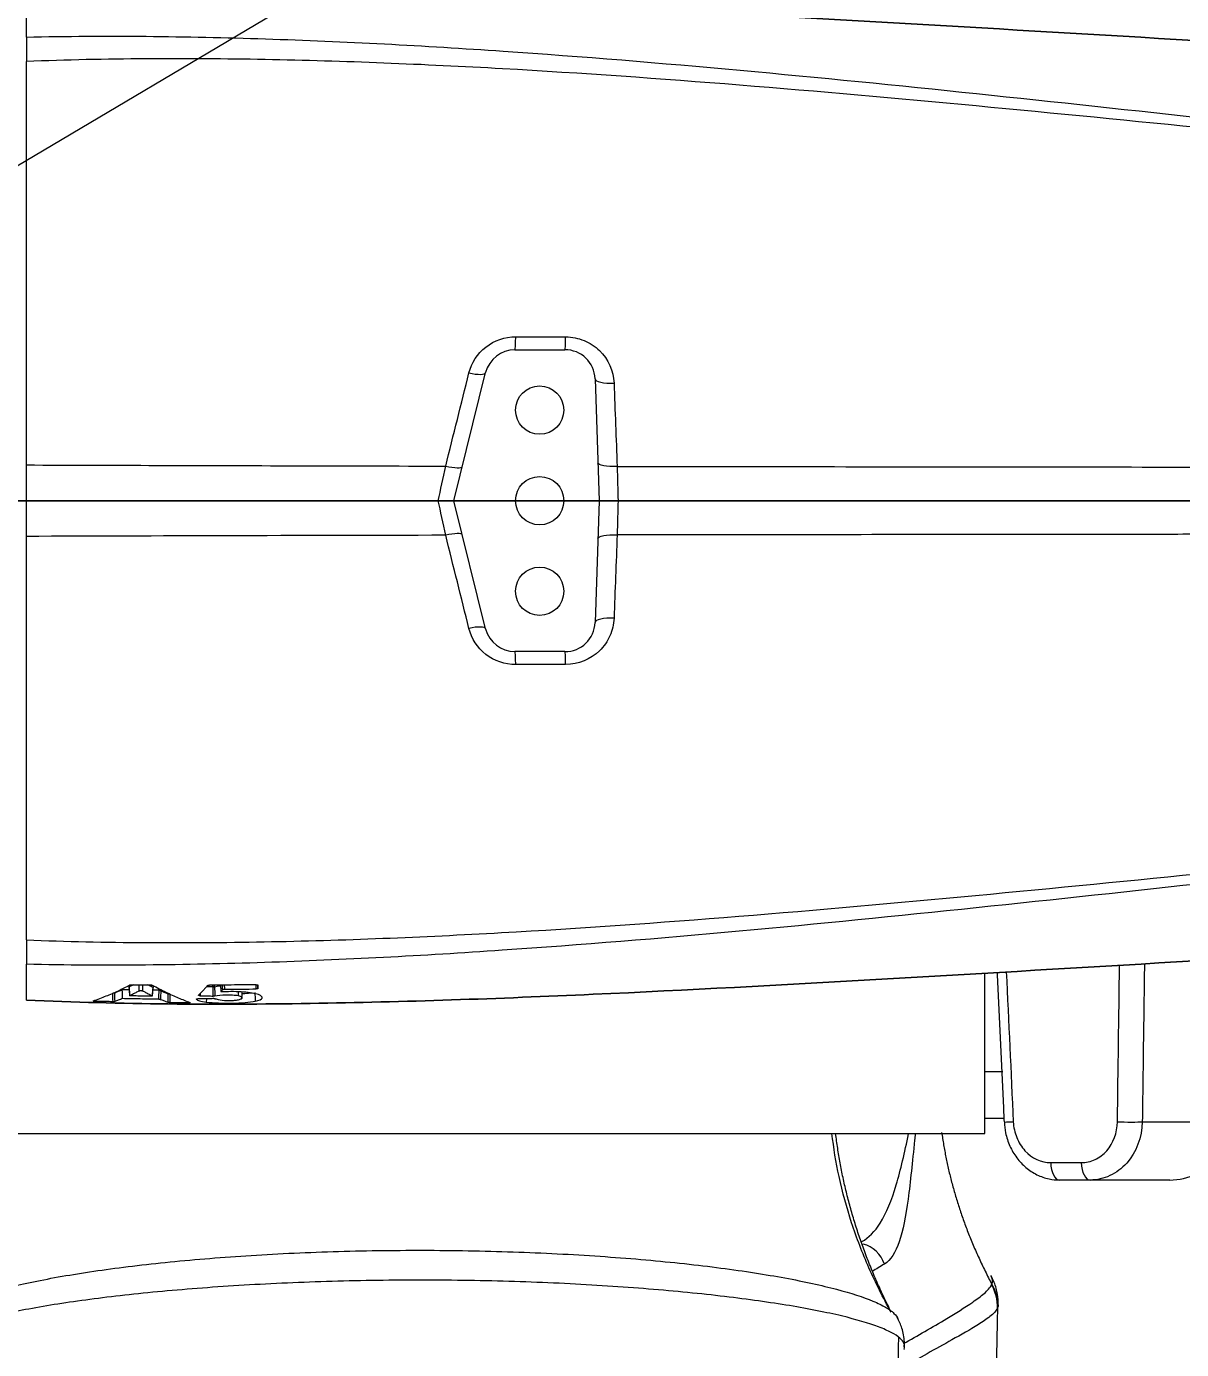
# Model space of a CAD drawing. Header units: millimetres. Extents: x 0 to 594, y 0 to 532.
# Drawn here: x 435.36 to 444.93, y 275.79 to 286.75 of the extents above; entities that cross this region are included whole.
import ezdxf
from ezdxf.lldxf.tags import DXFTag

# ---------------------------------------------------------------- set-up
doc = ezdxf.new("R2010")
doc.units = ezdxf.units.MM
for name, color, linetype, true_color in [('11', 7, 'Continuous', 0xffffff), ('13', 7, 'Continuous', 0xffffff), ('2', 7, 'Continuous', 0xffffff), ('201', 7, 'Continuous', 0xffffff), ('3', 7, 'Continuous', 0xffffff), ('4', 7, 'Continuous', 0xffffff)]:
    doc.layers.add(name, color=color, linetype=linetype, true_color=true_color)
doc.styles.add('iso-1', font='isocp.shx')
tags = doc.linetypes.add('DASHED', pattern=[25.72, 12.86, -12.86]).pattern_tags.tags
tags[6:7] = [DXFTag(74, 4), DXFTag(75, 0), DXFTag(340, '0'), DXFTag(46, 0.0), DXFTag(50, 0.0), DXFTag(44, 0.0), DXFTag(45, 0.0)]
tags[4:5] = [DXFTag(74, 4), DXFTag(75, 0), DXFTag(340, '0'), DXFTag(46, 0.0), DXFTag(50, 0.0), DXFTag(44, 0.0), DXFTag(45, 0.0)]
doc.dimstyles.get("Standard").update_dxf_attribs({"dimtxt": 0.18, "dimasz": 0.18, "dimexe": 0.18, "dimexo": 0.0625, "dimgap": 0.09, "dimtad": 0, "dimtih": 1, "dimtoh": 1, "dimdec": 4, "dimzin": 0, "dimdsep": 46, "dimtxsty": 'Standard', "dimcen": 0.09, "dimadec": 0, "dimazin": 0, "dimtfac": 1, "dimtdec": 4, "dimtofl": 0, "dimtmove": 0, "dimatfit": 3, "dimfxl": 1, "dimtolj": 1, "dimtzin": 0, "dimarcsym": 0})

# ---------------------------------------------------------------- blocks, each defined once
blk = doc.blocks.new('_U1')
at = {"layer": '201', "color": 250, "lineweight": 13}
blk.add_line((430.61169, 282.820884), (499.931008, 323.940688), dxfattribs=at)
at = {"layer": '201', "color": 250, "lineweight": 18}
blk.add_solid([(499.931008, 323.940688), (497.155868, 321.758737), (496.685695, 322.551343), (499.931008, 323.940688)], dxfattribs=at)
at = {"layer": '201', "color": 250, "linetype": 'Continuous', "lineweight": 18, "char_height": 3.5, "attachment_point": 7, "rotation": 30.6761646, "line_spacing_factor": 0.963855, "style": 'iso-1'}
for s, insert in [('\\W0.5795;1612', (481.810819, 313.855865)), ('\\W0.6380;R', (478.626316, 311.966838))]:
    blk.add_mtext(s, dxfattribs=dict(at, insert=insert))
blk = doc.blocks.new('_U12')
at = {"layer": '201', "color": 250, "lineweight": 13}
blk.add_arc((430.61169, 282.820884), 24.022753, 0, 184.999943, dxfattribs=at)
blk = doc.blocks.new('_U13')
at = {"layer": '201', "color": 250, "lineweight": 13}
blk.add_arc((430.61169, 282.820884), 53.921515, 175, 359.999943, dxfattribs=at)

msp = doc.modelspace()

# ---------------------------------------------------------------- linework, layer by layer
at = {"layer": '11', "color": 250, "linetype": 'DASHED', "lineweight": 18}
for p, q in [((438.61169, 282.82088), (399.7601, 282.82088)), ((422.27125, 282.82088), (444.18528, 282.82088)), ((430.61169, 282.82088), (438.61169, 282.82088)), ((432.22361, 282.82088), (448.59861, 282.82088)), ((455.0938, 282.82088), (438.61169, 282.82088)), ((438.61169, 282.82088), (477.61169, 282.82088)), ((438.61169, 282.82088), (471.36169, 282.82088)), ((446.08315, 282.82088), (438.61169, 282.82088)), ((444.18528, 282.82088), (438.61169, 282.82088))]:
    msp.add_line(p, q, dxfattribs=at)
at = {"layer": '13', "color": 250, "linetype": 'Continuous', "lineweight": 18}
msp.add_circle((430.61169, 282.82088), 80.5978, dxfattribs=at)
at = {"layer": '2', "color": 250, "linetype": 'Continuous', "lineweight": 18}
for p, q in [((443.44858, 278.09088), (443.29911, 278.09088)), ((443.30183, 277.70588), (443.29919, 277.70588)), ((443.45955, 277.70588), (443.30183, 277.70588))]:
    msp.add_line(p, q, dxfattribs=at)
at = {"layer": '3', "color": 250, "linetype": 'Continuous', "lineweight": 13}
msp.add_line((442.62886, 275.79258), (442.63015, 275.79569), dxfattribs=at)
msp.add_ellipse((442.23356, 276.42454), major_axis=(-0.13071, 0.21311), ratio=0.979787, start_param=4.4813959, end_param=5.49441965, dxfattribs=at)
at = {"layer": '3', "color": 250, "linetype": 'Continuous', "lineweight": 18}
for points, knots in [([(442.52183, 276.10183), (442.45475, 276.22123), (442.3344, 276.46254), (442.18957, 276.8384), (442.08711, 277.2119), (442.04616, 277.46136), (442.03224, 277.58214)], [0, 0, 0, 0, 0.26234827, 0.5180367, 0.76948158, 1, 1, 1, 1]), ([(443.40741, 276.1631), (443.40871, 276.1928), (443.40593, 276.25639), (443.3817, 276.34014), (443.35801, 276.38667), (443.34693, 276.40431)], [0, 0, 0, 0, 0.32702515, 0.72858502, 1, 1, 1, 1]), ([(442.51126, 276.12014), (442.52447, 276.11083), (442.53592, 276.10154), (442.56283, 276.0758), (442.57443, 276.05941), (442.58031, 276.0432)], [0, 0, 0, 0, 0.35807789, 0.35807789, 1, 1, 1, 1]), ([(443.40416, 276.13856), (443.40378, 276.1376), (443.40337, 276.13663), (443.40294, 276.13567), (443.40294, 276.13566), (443.40293, 276.13566)], [0, 0, 0, 0, 0.99987876, 0.99987876, 1, 1, 1, 1]), ([(442.63055, 275.81507), (442.63197, 275.82905), (442.63378, 275.87765), (442.61642, 275.96596), (442.58823, 276.02938), (442.57166, 276.05822)], [0, 0, 0, 0, 0.18043607, 0.62173832, 1, 1, 1, 1])]:
    msp.add_open_spline(points, degree=3, knots=knots, dxfattribs=at)
for points, weights in [([(442.52298, 276.10336), (442.27741, 276.58599), (442.12429, 277.07813), (442.06289, 277.58088)], [1.00092102178, 1.00301774065, 1.00432960082, 1.00485660229]), ([(442.94075, 277.59025), (443.00097, 277.16287), (443.13921, 276.74423), (443.35613, 276.33337)], [1.0047617088, 1.00414162163, 1.00272111831, 1.00050019882]), ([(443.40294, 276.13567), (443.3833, 275.16362), (443.36368, 274.1929), (443.34409, 273.22351)], [1.00007584134, 1.0007625227, 1.00144920405, 1.00213588541])]:
    msp.add_rational_spline(points, weights, degree=3, dxfattribs=at)
at = {"layer": '3', "color": 250, "linetype": 'Continuous', "lineweight": 13}
for points, knots in [([(442.27945, 276.68644), (442.33718, 276.71758), (442.38733, 276.76957), (442.48315, 276.92179), (442.52667, 277.03), (442.60164, 277.28059), (442.63382, 277.42278), (442.66668, 277.57781)], [0, 0, 0, 0, 0.30198886, 0.30198886, 0.6555245, 0.6555245, 1, 1, 1, 1]), ([(442.72259, 277.57818), (442.72065, 277.56076), (442.71876, 277.54346), (442.69738, 277.34562), (442.68218, 277.18098), (442.64411, 276.89688), (442.62093, 276.77638), (442.55773, 276.59462), (442.5178, 276.53165), (442.46674, 276.50041)], [0, 0, 0, 0, 0.03066356, 0.03066356, 0.35377571, 0.35377571, 0.67688785, 0.67688785, 1, 1, 1, 1]), ([(434.70256, 276.11325), (434.74725, 276.14695), (434.81519, 276.18091), (434.99526, 276.24813), (435.1059, 276.28093), (435.30178, 276.32852), (435.37209, 276.34417), (435.52305, 276.37483), (435.6039, 276.38987), (435.8569, 276.4331), (436.04101, 276.4597), (436.44001, 276.50791), (436.65669, 276.5296), (437.10447, 276.56574), (437.33721, 276.58036), (437.69991, 276.59684), (437.82352, 276.60144), (438.07027, 276.60853), (438.19397, 276.61106), (438.56602, 276.61571), (438.81533, 276.61486), (439.3165, 276.60502), (439.56252, 276.59612), (440.04267, 276.57072), (440.2717, 276.5545), (440.59945, 276.5254), (440.70605, 276.5149), (440.91385, 276.49234), (441.01548, 276.48021), (441.30631, 276.44222), (441.4831, 276.41467), (441.80325, 276.35578), (441.94776, 276.32403), (442.19174, 276.25951), (442.29245, 276.22657), (442.41191, 276.17661), (442.44645, 276.15981), (442.48857, 276.13533), (442.50049, 276.12773), (442.51126, 276.12014)], [0, 0, 0, 0, 0.06791388, 0.06791388, 0.13582776, 0.13582776, 0.1697847, 0.1697847, 0.20374163, 0.20374163, 0.27165551, 0.27165551, 0.33956939, 0.33956939, 0.40748327, 0.40748327, 0.44144021, 0.44144021, 0.47539715, 0.47539715, 0.54331102, 0.54331102, 0.6112249, 0.6112249, 0.67913878, 0.67913878, 0.71309572, 0.71309572, 0.74705266, 0.74705266, 0.81496654, 0.81496654, 0.88288042, 0.88288042, 0.95079429, 0.95079429, 0.98475123, 0.98475123, 1, 1, 1, 1]), ([(442.63015, 275.79569), (442.64174, 275.8258), (442.62948, 275.85629), (442.57607, 275.90268), (442.55222, 275.91833), (442.49325, 275.94943), (442.45826, 275.96486), (442.33728, 276.01078), (442.23538, 276.04086), (441.9886, 276.09984), (441.84238, 276.12885), (441.51842, 276.18285), (441.33955, 276.20809), (441.04531, 276.243), (440.94246, 276.25419), (440.73213, 276.27504), (440.62424, 276.28474), (440.29255, 276.31173), (440.0608, 276.32682), (439.57508, 276.35051), (439.3261, 276.35883), (438.81912, 276.36783), (438.56682, 276.36841), (438.19034, 276.36381), (438.06516, 276.36135), (437.81545, 276.35461), (437.69036, 276.3503), (437.32331, 276.33488), (437.08775, 276.32132), (436.63451, 276.28818), (436.4152, 276.26836), (436.01142, 276.22446), (435.82508, 276.2003), (435.56902, 276.16103), (435.4872, 276.14735), (435.33441, 276.11949), (435.26325, 276.10528), (435.06491, 276.06184), (434.95282, 276.03187), (434.77012, 275.97005), (434.70103, 275.93865), (434.65529, 275.90718)], [0, 0, 0, 0, 0.0625, 0.0625, 0.09375, 0.09375, 0.125, 0.125, 0.1875, 0.1875, 0.25, 0.25, 0.3125, 0.3125, 0.34375, 0.34375, 0.375, 0.375, 0.4375, 0.4375, 0.5, 0.5, 0.5625, 0.5625, 0.59375, 0.59375, 0.625, 0.625, 0.6875, 0.6875, 0.75, 0.75, 0.8125, 0.8125, 0.84375, 0.84375, 0.875, 0.875, 0.9375, 0.9375, 1, 1, 1, 1]), ([(442.62472, 275.84151), (442.74082, 275.90698), (442.86184, 275.97634), (443.05683, 276.09375), (443.13074, 276.13911), (443.23237, 276.20932), (443.26489, 276.23303), (443.32038, 276.28109), (443.34362, 276.30546), (443.35479, 276.33033)], [0, 0, 0, 0, 0.45515008, 0.45515008, 0.72757504, 0.72757504, 0.86378752, 0.86378752, 1, 1, 1, 1]), ([(443.40294, 276.13567), (443.39722, 276.12357), (443.38917, 276.11199), (443.36785, 276.08882), (443.355, 276.07741), (443.31275, 276.0436), (443.27959, 276.02147), (443.17555, 275.95655), (443.10023, 275.9141), (442.88745, 275.7951), (442.75126, 275.71994), (442.62211, 275.64816)], [0, 0, 0, 0, 0.06465713, 0.06465713, 0.12931427, 0.12931427, 0.25862853, 0.25862853, 0.51725706, 0.51725706, 1, 1, 1, 1])]:
    msp.add_open_spline(points, degree=3, knots=knots, dxfattribs=at)
for points in [[(442.46674, 276.50041), (442.43268, 276.47957), (442.39893, 276.45916), (442.36552, 276.43917)], [(443.35614, 276.33334), (443.36505, 276.35668), (443.36284, 276.3803), (443.34949, 276.40414)], [(443.35479, 276.33033), (443.35525, 276.33136), (443.35569, 276.33238), (443.35611, 276.3334)], [(443.35614, 276.33334), (443.38844, 276.27379), (443.40515, 276.20603), (443.40416, 276.13857)]]:
    msp.add_open_spline(points, degree=3, dxfattribs=at)
at = {"layer": '3', "color": 250, "linetype": 'Continuous', "lineweight": 18}
for points, degree in [([(443.40294, 276.13567), (443.40387, 276.2031), (443.38712, 276.27081), (443.35479, 276.33033)], 3), ([(443.40951, 276.16331), (443.40933, 276.15505), (443.40755, 276.1468), (443.40416, 276.13857)], 3), ([(442.544, 273.80049), (442.56479, 274.84724), (442.5856, 275.89398)], 2)]:
    msp.add_open_spline(points, degree=degree, dxfattribs=at)
at = {"layer": '4', "color": 250, "linetype": 'Continuous', "lineweight": 18}
for p, q in [((439.40701, 284.07088), (439.82027, 284.07088)), ((438.90003, 282.82088), (439.16444, 283.88136)), ((440.07012, 283.82961), (440.10534, 282.82088)), ((439.16444, 281.7604), (438.90003, 282.82088)), ((440.10534, 282.82088), (440.07012, 281.81216)), ((439.82027, 281.57088), (439.40701, 281.57088)), ((443.29919, 277.58088), (443.29919, 278.90875)), ((436.15251, 278.77196), (436.15144, 278.77772)), ((436.21537, 278.72333), (436.21625, 278.72421)), ((436.4044, 278.72132), (436.40531, 278.72039)), ((436.85211, 278.69695), (436.85118, 278.66935)), ((436.97192, 278.75579), (436.97213, 278.75639)), ((435.91342, 278.67851), (435.91447, 278.67928)), ((436.71646, 278.66611), (436.71756, 278.66531)), ((433.92419, 277.58088), (443.29919, 277.58088)), ((444.17102, 277.19588), (443.91795, 277.19588)), ((444.82922, 277.19588), (444.17102, 277.19588))]:
    msp.add_line(p, q, dxfattribs=at)
at = {"layer": '4', "color": 250, "linetype": 'Continuous', "lineweight": 13}
for p, q in [((436.20355, 278.80367), (436.20678, 278.8036)), ((436.41402, 278.80023), (436.4227, 278.80011)), ((436.21097, 278.79421), (436.21018, 278.79207)), ((436.41045, 278.78792), (436.40964, 278.79023)), ((435.9289, 278.6847), (435.92822, 278.67591)), ((436.70274, 278.66325), (436.70208, 278.67181)), ((444.60216, 277.67843), (445.32404, 277.67843)), ((443.84413, 277.34065), (444.0972, 277.34065))]:
    msp.add_line(p, q, dxfattribs=at)
at = {"layer": '4', "color": 250, "linetype": 'Continuous', "lineweight": 18}
for centre in [(439.61169, 283.57088), (439.61169, 282.82088), (439.61169, 282.07088)]:
    msp.add_circle(centre, 0.2, dxfattribs=at)
for centre, start, end in [((439.40701, 283.82088), 90, 166), ((439.82027, 283.82088), 2, 90), ((439.40701, 281.82088), 194, 270), ((439.82027, 281.82088), 270, 358)]:
    msp.add_arc(centre, 0.25, start, end, dxfattribs=at)
at = {"layer": '4', "color": 250, "linetype": 'Continuous', "lineweight": 13}
for centre, major_axis, ratio, start_param, end_param in [((439.40701, 284.22088), (0, -0.15), 0.044603, 0, 1.27858995), ((439.82027, 284.22088), (0, -0.15), 0.045876, 0, 1.27199833), ((439.01889, 283.91765), (0.14554, -0.03629), 0.244271, 4.82159733, 6.28318531), ((440.22002, 283.83484), (-0.14991, -0.00523), 0.273901, 0, 1.61175177), ((439.01889, 281.72411), (-0.14554, -0.03629), 0.244271, 3.14159265, 4.60318064), ((440.22002, 281.80692), (0.14991, -0.00523), 0.273901, 1.52984088, 3.14159265), ((439.40701, 281.42088), (0, -0.15), 0.044603, 1.86300271, 3.14159265), ((439.82027, 281.42088), (0, -0.15), 0.045876, 1.86959432, 3.14159265), ((436.17822, 278.79238), (0.01459, -0.03181), 0.928277, 1.22125907, 1.56756488), ((436.4423, 278.7884), (0.01534, 0.03146), 0.924357, 1.50780039, 1.94109415), ((436.07619, 278.74312), (-0.01499, -0.00055), 0.052257, 3.49726698, 4.70927546), ((436.46026, 278.76508), (0.00043, 0.035), 0.000006, 4.76488351, 5.17434393), ((436.50656, 278.75934), (-0.01386, -0.03214), 0.922586, 4.71127077, 5.03802556), ((436.5504, 278.73476), (-0.01499, 0.00054), 0.052321, 4.71373227, 5.90923889), ((436.90887, 278.79382), (0.01495, 0.00127), 0.06473, 0.77156213, 1.70794735), ((436.90893, 278.79276), (-0.015, -0.00029), 0.055585, 3.90905316, 4.85348317), ((443.60787, 277.68367), (-0.14984, -0.00701), 0.013646, 0.00623812, 1.05501271), ((444.47, 277.68367), (0.14999, -0.00209), 0.047935, 4.19847387, 5.79133342), ((443.91795, 277.34588), (0, -0.15), 0.492424, 4.74729557, 6.28318531), ((444.17102, 277.34588), (0, -0.15), 0.492424, 4.74729557, 6.28318531)]:
    msp.add_ellipse(centre, major_axis=major_axis, ratio=ratio, start_param=start_param, end_param=end_param, dxfattribs=at)
at = {"layer": '4', "color": 250, "linetype": 'Continuous', "lineweight": 18}
for points, knots in [([(454.11169, 286.30626), (452.54731, 286.30903), (450.98421, 286.34784), (447.85967, 286.47199), (446.29824, 286.55764), (443.17577, 286.73988), (441.61475, 286.83776), (439.27188, 286.94331), (438.49068, 286.97133), (436.92724, 286.99549), (436.14502, 286.99221), (435.36169, 286.95557)], [0, 0, 0, 0, 0.25, 0.25, 0.5, 0.5, 0.75, 0.75, 0.875, 0.875, 1, 1, 1, 1]), ([(435.36169, 286.65968), (435.36169, 286.68069), (435.36169, 286.73369), (435.36169, 286.81204), (435.36169, 286.8901), (435.36169, 286.93515), (435.36169, 286.95557)], [0, 0, 0, 0, 0.17429734, 0.4538487, 0.73340007, 1, 1, 1, 1]), ([(437.31727, 286.98809), (437.44785, 286.98701), (437.57841, 286.98543), (438.49068, 286.97133), (439.27188, 286.94331), (441.61475, 286.83776), (443.17577, 286.73988), (446.29824, 286.55764), (447.85967, 286.47199), (450.98421, 286.34784), (452.54731, 286.30903), (454.11169, 286.30626)], [0, 0, 0, 0, 0.02330136, 0.02330136, 0.16282973, 0.16282973, 0.44188649, 0.44188649, 0.72094324, 0.72094324, 1, 1, 1, 1]), ([(435.36169, 283.11671), (435.36169, 283.34013), (435.36169, 283.8842), (435.36169, 284.74331), (435.36169, 285.634), (435.36169, 286.20227), (435.36169, 286.4573)], [0, 0, 0, 0, 0.19728947, 0.48157108, 0.76585269, 1, 1, 1, 1]), ([(434.77951, 282.82088), (434.92232, 282.82036), (435.05146, 282.82018), (435.23742, 282.82016), (435.30414, 282.82022), (435.36414, 282.82033)], [0, 0, 0, 0, 0.60512068, 0.60512068, 1, 1, 1, 1]), ([(438.90004, 282.82088), (438.90003, 282.82088), (438.88929, 282.82088), (438.84393, 282.82088), (438.8091, 282.82088), (438.77219, 282.82088)], [0, 0, 0, 0, 0.5, 0.5, 1, 1, 1, 1]), ([(440.26068, 282.82088), (440.21632, 282.82088), (440.17336, 282.82088), (440.1179, 282.82088), (440.10533, 282.82088), (440.10535, 282.82088)], [0, 0, 0, 0, 0.5, 0.5, 1, 1, 1, 1]), ([(435.36169, 279.18447), (435.36169, 279.4395), (435.36169, 280.00777), (435.36169, 280.89846), (435.36169, 281.75756), (435.36169, 282.30164), (435.36169, 282.52505)], [0, 0, 0, 0, 0.23414729, 0.51842889, 0.80271048, 1, 1, 1, 1]), ([(454.11169, 279.33551), (452.5481, 279.33274), (450.98531, 279.29396), (447.86077, 279.16983), (446.29932, 279.08419), (443.17694, 278.90196), (441.61601, 278.80408), (439.27302, 278.6985), (438.49175, 278.67047), (436.92796, 278.64628), (436.14547, 278.64954), (435.36169, 278.6862)], [0, 0, 0, 0, 0.25, 0.25, 0.5, 0.5, 0.75, 0.75, 0.875, 0.875, 1, 1, 1, 1]), ([(435.36169, 278.6862), (436.14547, 278.64954), (436.92796, 278.64628), (438.49175, 278.67047), (439.27302, 278.6985), (441.61601, 278.80408), (443.17694, 278.90196), (446.29932, 279.08419), (447.86077, 279.16983), (450.98531, 279.29396), (452.5481, 279.33274), (454.11169, 279.33551)], [0, 0, 0, 0, 0.125, 0.125, 0.25, 0.25, 0.5, 0.5, 0.75, 0.75, 1, 1, 1, 1]), ([(435.36169, 279.18447), (435.36169, 279.13417), (435.36169, 279.089), (435.36169, 279.01874), (435.36169, 278.99374), (435.36169, 278.98209)], [0, 0, 0, 0, 0.5, 0.5, 1, 1, 1, 1]), ([(435.36169, 278.6862), (435.36169, 278.70662), (435.36169, 278.75167), (435.36169, 278.82973), (435.36169, 278.90808), (435.36169, 278.96107), (435.36169, 278.98209)], [0, 0, 0, 0, 0.26659993, 0.5461513, 0.82570266, 1, 1, 1, 1]), ([(435.91447, 278.67928), (435.95056, 278.69183), (435.98661, 278.70533), (436.05632, 278.73356), (436.08998, 278.74817), (436.15529, 278.77863), (436.18694, 278.79437), (436.21852, 278.81114)], [0, 0, 0, 0, 0.35450755, 0.35450755, 0.68656578, 0.68656578, 1, 1, 1, 1]), ([(436.20646, 278.80512), (436.2083, 278.80189), (436.21009, 278.79748), (436.20988, 278.79292), (436.2098, 278.79205)], [0, 0, 0, 0, 0.81135576, 1, 1, 1, 1]), ([(436.21852, 278.81114), (436.21913, 278.81146), (436.22002, 278.81177), (436.22222, 278.81229), (436.22357, 278.81251), (436.22651, 278.81284), (436.22814, 278.81295), (436.23073, 278.81303), (436.23167, 278.81304), (436.23261, 278.81303)], [0, 0, 0, 0, 0.28271841, 0.28271841, 0.56558245, 0.56558245, 0.84620614, 0.84620614, 1, 1, 1, 1]), ([(436.23261, 278.81303), (436.2455, 278.81291), (436.2584, 278.8128), (436.28808, 278.81255), (436.30486, 278.81243), (436.34442, 278.81215), (436.3672, 278.81201), (436.38997, 278.81189)], [0, 0, 0, 0, 0.2458618, 0.2458618, 0.56580324, 0.56580324, 1, 1, 1, 1]), ([(436.38997, 278.81189), (436.39165, 278.81188), (436.39334, 278.81181), (436.3965, 278.81156), (436.398, 278.81137), (436.40063, 278.81092), (436.40178, 278.81064), (436.40321, 278.81016), (436.40365, 278.80997), (436.40401, 278.80977)], [0, 0, 0, 0, 0.27872554, 0.27872554, 0.55728388, 0.55728388, 0.8383644, 0.8383644, 1, 1, 1, 1]), ([(436.40401, 278.80977), (436.4415, 278.78938), (436.47907, 278.76994), (436.55088, 278.73498), (436.58511, 278.71927), (436.65171, 278.6908), (436.68406, 278.67793), (436.71646, 278.6661)], [0, 0, 0, 0, 0.36194439, 0.36194439, 0.69056301, 0.69056301, 1, 1, 1, 1]), ([(436.41058, 278.78787), (436.41089, 278.79197), (436.41218, 278.79741), (436.41491, 278.8023), (436.41586, 278.80374)], [0, 0, 0, 0, 0.68738288, 1, 1, 1, 1]), ([(436.86136, 278.80668), (436.85517, 278.79925), (436.84898, 278.792), (436.83564, 278.7768), (436.82849, 278.76891), (436.80964, 278.74874), (436.79792, 278.73685), (436.78618, 278.72559)], [0, 0, 0, 0, 0.24800552, 0.24800552, 0.53347189, 0.53347189, 1, 1, 1, 1]), ([(436.86136, 278.80668), (436.86167, 278.80706), (436.86228, 278.80743), (436.864, 278.8081), (436.86513, 278.80841), (436.86774, 278.80892), (436.86925, 278.80913), (436.87256, 278.80943), (436.87441, 278.80951), (436.87623, 278.80952)], [0, 0, 0, 0, 0.24672706, 0.24672706, 0.49352874, 0.49352874, 0.73904001, 0.73904001, 1, 1, 1, 1]), ([(437.26397, 278.81306), (437.23256, 278.81266), (437.20114, 278.81228), (437.13231, 278.81152), (437.09489, 278.81115), (436.99706, 278.81027), (436.93665, 278.80984), (436.87623, 278.80952)], [0, 0, 0, 0, 0.24305508, 0.24305508, 0.53256578, 0.53256578, 1, 1, 1, 1]), ([(437.26397, 278.81306), (437.26564, 278.81308), (437.26733, 278.81304), (437.27048, 278.81282), (437.27199, 278.81265), (437.27462, 278.81221), (437.27578, 278.81192), (437.27761, 278.81129), (437.2783, 278.81092), (437.27899, 278.81028), (437.27913, 278.81), (437.27913, 278.80972)], [0, 0, 0, 0, 0.21006412, 0.21006412, 0.41997726, 0.41997726, 0.63217718, 0.63217718, 0.84789967, 0.84789967, 1, 1, 1, 1]), ([(437.27912, 278.78144), (437.27912, 278.78379), (437.27912, 278.78615), (437.27912, 278.792), (437.27913, 278.7955), (437.27913, 278.80256), (437.27913, 278.80612), (437.27913, 278.80972)], [0, 0, 0, 0, 0.25717948, 0.25717948, 0.63007905, 0.63007905, 1, 1, 1, 1]), ([(436.15535, 278.69798), (436.14997, 278.69575), (436.14459, 278.69354), (436.1334, 278.68901), (436.1276, 278.68669), (436.11213, 278.68059), (436.10247, 278.67687), (436.09281, 278.67323)], [0, 0, 0, 0, 0.25823582, 0.25823582, 0.53681436, 0.53681436, 1, 1, 1, 1]), ([(436.15276, 278.76894), (436.15349, 278.74904), (436.15421, 278.72914), (436.15507, 278.70549), (436.15521, 278.70173), (436.15535, 278.69798)], [0, 0, 0, 0, 0.84137938, 0.84137938, 1, 1, 1, 1]), ([(436.45765, 278.69298), (436.43249, 278.6933), (436.40733, 278.69364), (436.35551, 278.69439), (436.32885, 278.69481), (436.25324, 278.69606), (436.20429, 278.69697), (436.15535, 278.69798)], [0, 0, 0, 0, 0.24968967, 0.24968967, 0.51422535, 0.51422535, 1, 1, 1, 1]), ([(436.23055, 278.72052), (436.22885, 278.72055), (436.22714, 278.72063), (436.22394, 278.72088), (436.22242, 278.72104), (436.21976, 278.72145), (436.2186, 278.72169), (436.21679, 278.72221), (436.21612, 278.7225), (436.21574, 278.72279)], [0, 0, 0, 0, 0.24906089, 0.24906089, 0.49799391, 0.49799391, 0.74877378, 0.74877378, 1, 1, 1, 1]), ([(436.21625, 278.72421), (436.22451, 278.72798), (436.23276, 278.73181), (436.25077, 278.74035), (436.26053, 278.74508), (436.27872, 278.75409), (436.28715, 278.75834), (436.29558, 278.76268)], [0, 0, 0, 0, 0.31166656, 0.31166656, 0.68084786, 0.68084786, 1, 1, 1, 1]), ([(436.39014, 278.71802), (436.37385, 278.71824), (436.35756, 278.71847), (436.32187, 278.719), (436.30248, 278.71931), (436.26557, 278.71991), (436.24806, 278.72021), (436.23055, 278.72052)], [0, 0, 0, 0, 0.30622181, 0.30622181, 0.67079219, 0.67079219, 1, 1, 1, 1]), ([(436.29558, 278.76268), (436.29617, 278.76298), (436.29706, 278.76327), (436.29928, 278.76377), (436.30065, 278.76398), (436.30363, 278.76428), (436.30526, 278.76438), (436.30852, 278.76446), (436.31018, 278.76444), (436.31334, 278.76431), (436.31488, 278.76419), (436.31771, 278.76387), (436.31903, 278.76367), (436.32131, 278.76318), (436.32229, 278.7629), (436.32323, 278.76251), (436.32342, 278.76242), (436.3236, 278.76233)], [0, 0, 0, 0, 0.14455608, 0.14455608, 0.28953392, 0.28953392, 0.4281963, 0.4281963, 0.55996896, 0.55996896, 0.68925767, 0.68925767, 0.82101095, 0.82101095, 0.95900531, 0.95900531, 1, 1, 1, 1]), ([(436.3236, 278.76233), (436.33143, 278.75816), (436.33928, 278.75405), (436.35705, 278.74485), (436.36698, 278.7398), (436.38607, 278.73025), (436.39523, 278.72575), (436.4044, 278.72132)], [0, 0, 0, 0, 0.29141037, 0.29141037, 0.66017238, 0.66017238, 1, 1, 1, 1]), ([(436.40453, 278.71961), (436.40453, 278.71961), (436.40453, 278.71961), (436.40398, 278.71934), (436.40316, 278.71908), (436.40107, 278.71865), (436.39977, 278.71846), (436.3969, 278.71819), (436.39529, 278.71809), (436.39249, 278.71802), (436.39131, 278.71801), (436.39014, 278.71802)], [0, 0, 0, 0, 0.00038472, 0.00038472, 0.2716223, 0.2716223, 0.54368191, 0.54368191, 0.81495166, 0.81495166, 1, 1, 1, 1]), ([(436.45765, 278.69298), (436.4593, 278.69296), (436.46096, 278.6929), (436.46407, 278.69269), (436.46555, 278.69254), (436.46812, 278.69218), (436.46926, 278.69197), (436.4707, 278.6916), (436.47117, 278.69144), (436.47154, 278.69129)], [0, 0, 0, 0, 0.27543062, 0.27543062, 0.55074826, 0.55074826, 0.82793543, 0.82793543, 1, 1, 1, 1]), ([(436.53397, 278.66601), (436.5286, 278.66807), (436.52323, 278.67016), (436.51174, 278.6747), (436.50562, 278.67716), (436.49018, 278.68344), (436.48086, 278.68732), (436.47154, 278.69129)], [0, 0, 0, 0, 0.25790112, 0.25790112, 0.55183447, 0.55183447, 1, 1, 1, 1]), ([(436.76721, 278.69364), (436.76722, 278.69377), (436.7673, 278.69391), (436.76773, 278.6943), (436.76832, 278.69456), (436.76998, 278.69503), (436.77108, 278.69525), (436.77364, 278.6956), (436.77513, 278.69574), (436.778, 278.69592), (436.77938, 278.69597), (436.78077, 278.69598)], [0, 0, 0, 0, 0.11263486, 0.11263486, 0.34478102, 0.34478102, 0.57771547, 0.57771547, 0.81054236, 0.81054236, 1, 1, 1, 1]), ([(436.76741, 278.69322), (436.77232, 278.68846), (436.78134, 278.6839), (436.80923, 278.67584), (436.82831, 278.67226), (436.85118, 278.66935)], [0, 0, 0, 0, 0.5, 0.5, 1, 1, 1, 1]), ([(436.91398, 278.69787), (436.90189, 278.69768), (436.88981, 278.69749), (436.86239, 278.69708), (436.84706, 278.69686), (436.81474, 278.69642), (436.79775, 278.6962), (436.78077, 278.69598)], [0, 0, 0, 0, 0.27213183, 0.27213183, 0.61746703, 0.61746703, 1, 1, 1, 1]), ([(436.7986, 278.72236), (436.79698, 278.72241), (436.79537, 278.72251), (436.79247, 278.72279), (436.79113, 278.72297), (436.78888, 278.72341), (436.78795, 278.72366), (436.78658, 278.72421), (436.78614, 278.72451), (436.78584, 278.72507), (436.78591, 278.72533), (436.78618, 278.72559)], [0, 0, 0, 0, 0.20334053, 0.20334053, 0.4065838, 0.4065838, 0.61143228, 0.61143228, 0.82101688, 0.82101688, 1, 1, 1, 1]), ([(436.7986, 278.72236), (436.80731, 278.7221), (436.81602, 278.72185), (436.8373, 278.72124), (436.84987, 278.72088), (436.8777, 278.7201), (436.89297, 278.71968), (436.90823, 278.71927)], [0, 0, 0, 0, 0.23833675, 0.23833675, 0.5822711, 0.5822711, 1, 1, 1, 1]), ([(436.9212, 278.72007), (436.92007, 278.71986), (436.91872, 278.71967), (436.91578, 278.7194), (436.91416, 278.7193), (436.9111, 278.71923), (436.90964, 278.71923), (436.90823, 278.71927)], [0, 0, 0, 0, 0.35039604, 0.35039604, 0.7011548, 0.7011548, 1, 1, 1, 1]), ([(436.91398, 278.69787), (436.91565, 278.69789), (436.91737, 278.69787), (436.92063, 278.69774), (436.92222, 278.69763), (436.92505, 278.69733), (436.92633, 278.69714), (436.92843, 278.6967), (436.92926, 278.69645), (436.93006, 278.69607), (436.93026, 278.69595), (436.9304, 278.69583)], [0, 0, 0, 0, 0.223576, 0.223576, 0.44708382, 0.44708382, 0.67161252, 0.67161252, 0.89754681, 0.89754681, 1, 1, 1, 1]), ([(436.9212, 278.72007), (436.94598, 278.7248), (436.97787, 278.72864), (437.03285, 278.73007), (437.05149, 278.72992), (437.08647, 278.72795), (437.10214, 278.72605), (437.11445, 278.72359)], [0, 0, 0, 0, 0.5, 0.5, 0.75, 0.75, 1, 1, 1, 1]), ([(436.97213, 278.75639), (436.97356, 278.75803), (436.97499, 278.75968), (436.97985, 278.76532), (436.98327, 278.76936), (436.98669, 278.77346)], [0, 0, 0, 0, 0.29512315, 0.29512315, 1, 1, 1, 1]), ([(436.99189, 278.75309), (436.99031, 278.75298), (436.98861, 278.75293), (436.98527, 278.75292), (436.98358, 278.75298), (436.98042, 278.75319), (436.97891, 278.75335), (436.97628, 278.75376), (436.97512, 278.75402), (436.97332, 278.75458), (436.97266, 278.7549), (436.97228, 278.75522)], [0, 0, 0, 0, 0.19845808, 0.19845808, 0.39684288, 0.39684288, 0.59634223, 0.59634223, 0.79765709, 0.79765709, 1, 1, 1, 1]), ([(436.98669, 278.77346), (436.98698, 278.77381), (436.98757, 278.77417), (436.98926, 278.77481), (436.99039, 278.7751), (436.99298, 278.77558), (436.99448, 278.77578), (436.99772, 278.77605), (436.99952, 278.77613), (437.0013, 278.77614)], [0, 0, 0, 0, 0.25016837, 0.25016837, 0.50075693, 0.50075693, 0.74498241, 0.74498241, 1, 1, 1, 1]), ([(437.25611, 278.67698), (437.29014, 278.68404), (437.30979, 278.69276), (437.31759, 278.71172), (437.30866, 278.72206), (437.25592, 278.74048), (437.21225, 278.74844), (437.1073, 278.75673), (437.04644, 278.7569), (436.99189, 278.75309)], [0, 0, 0, 0, 0.25, 0.25, 0.5, 0.5, 0.75, 0.75, 1, 1, 1, 1]), ([(437.0013, 278.77614), (437.02506, 278.77625), (437.04883, 278.77637), (437.09843, 278.77667), (437.12425, 278.77684), (437.18816, 278.77732), (437.22623, 278.77765), (437.26431, 278.77802)], [0, 0, 0, 0, 0.27109337, 0.27109337, 0.56569617, 0.56569617, 1, 1, 1, 1]), ([(437.11445, 278.72359), (437.12769, 278.72091), (437.13562, 278.71761), (437.14479, 278.71096), (437.14622, 278.70754), (437.14585, 278.7009), (437.14421, 278.69766), (437.13484, 278.69137), (437.12708, 278.6884), (437.11418, 278.68597)], [0, 0, 0, 0, 0.25, 0.25, 0.5, 0.5, 0.75, 0.75, 1, 1, 1, 1]), ([(437.27912, 278.78144), (437.27912, 278.78106), (437.27882, 278.78067), (437.27765, 278.77995), (437.27676, 278.7796), (437.27455, 278.77899), (437.27321, 278.77873), (437.27029, 278.77833), (437.26868, 278.77819), (437.26615, 278.77806), (437.26522, 278.77803), (437.26431, 278.77802)], [0, 0, 0, 0, 0.22566644, 0.22566644, 0.45167991, 0.45167991, 0.6722136, 0.6722136, 0.88457139, 0.88457139, 1, 1, 1, 1]), ([(435.92823, 278.67591), (435.92658, 278.67596), (435.92491, 278.67604), (435.92181, 278.67628), (435.92033, 278.67644), (435.91776, 278.67681), (435.91664, 278.67702), (435.91487, 278.67748), (435.91421, 278.67772), (435.91383, 278.67797)], [0, 0, 0, 0, 0.24895676, 0.24895676, 0.49788445, 0.49788445, 0.74745063, 0.74745063, 1, 1, 1, 1]), ([(436.07883, 278.67212), (436.06412, 278.67246), (436.04941, 278.67281), (436.01783, 278.67357), (436.00095, 278.67399), (435.96546, 278.67491), (435.94684, 278.6754), (435.92823, 278.67591)], [0, 0, 0, 0, 0.29295842, 0.29295842, 0.62915228, 0.62915228, 1, 1, 1, 1]), ([(436.09281, 278.67323), (436.09224, 278.67301), (436.09139, 278.67282), (436.08927, 278.67249), (436.08796, 278.67235), (436.0851, 278.67217), (436.08351, 278.67211), (436.08088, 278.67209), (436.07985, 278.6721), (436.07883, 278.67212)], [0, 0, 0, 0, 0.27847097, 0.27847097, 0.55721934, 0.55721934, 0.83205032, 0.83205032, 1, 1, 1, 1]), ([(436.54787, 278.6645), (436.54622, 278.66451), (436.54455, 278.66457), (436.54143, 278.66475), (436.53995, 278.66489), (436.53737, 278.6652), (436.53623, 278.6654), (436.5348, 278.66573), (436.53433, 278.66587), (436.53397, 278.66601)], [0, 0, 0, 0, 0.27624163, 0.27624163, 0.55239746, 0.55239746, 0.83000516, 0.83000516, 1, 1, 1, 1]), ([(436.70274, 278.66325), (436.6896, 278.66333), (436.67645, 278.66342), (436.64618, 278.66363), (436.62905, 278.66376), (436.59057, 278.66409), (436.56922, 278.66428), (436.54787, 278.6645)], [0, 0, 0, 0, 0.25458798, 0.25458798, 0.58640703, 0.58640703, 1, 1, 1, 1]), ([(436.71688, 278.66464), (436.71688, 278.66464), (436.71688, 278.66464), (436.71636, 278.66441), (436.71556, 278.66419), (436.7135, 278.66382), (436.71223, 278.66366), (436.70944, 278.66342), (436.70788, 278.66333), (436.70512, 278.66325), (436.70393, 278.66324), (436.70274, 278.66325)], [0, 0, 0, 0, 0.00060621, 0.00060621, 0.27683007, 0.27683007, 0.54693353, 0.54693353, 0.81177344, 0.81177344, 1, 1, 1, 1]), ([(436.85118, 278.66935), (436.90912, 278.66197), (436.98891, 278.65977), (437.10179, 278.66135), (437.13912, 278.66287), (437.20551, 278.66838), (437.23362, 278.67228), (437.25611, 278.67698)], [0, 0, 0, 0, 0.5, 0.5, 0.75, 0.75, 1, 1, 1, 1]), ([(437.11418, 278.68597), (437.10511, 278.68429), (437.09475, 278.68286), (437.07005, 278.68077), (437.05624, 278.6802), (437.01442, 278.67982), (436.98658, 278.68146), (436.96632, 278.68449)], [0, 0, 0, 0, 0.25, 0.25, 0.5, 0.5, 1, 1, 1, 1]), ([(443.45989, 277.67672), (443.46051, 277.64566), (443.46787, 277.57769), (443.50206, 277.47584), (443.55929, 277.37807), (443.63604, 277.29658), (443.72765, 277.23662), (443.82399, 277.20223), (443.88809, 277.19689), (443.91803, 277.19765)], [0, 0, 0, 0, 0.12167335, 0.27284358, 0.42412438, 0.57631797, 0.72721384, 0.87564451, 1, 1, 1, 1])]:
    msp.add_open_spline(points, degree=3, knots=knots, dxfattribs=at)
at = {"layer": '4', "color": 250, "linetype": 'Continuous', "lineweight": 13}
for points, knots in [([(435.36169, 286.65968), (436.02335, 286.67378), (436.68262, 286.66626), (437.99804, 286.62336), (438.65418, 286.58785), (440.61942, 286.45377), (441.92544, 286.32807), (444.53474, 286.05532), (445.83793, 285.90753), (448.44587, 285.63036), (449.75057, 285.50006), (451.05965, 285.40477)], [0, 0, 0, 0, 0.125, 0.125, 0.25, 0.25, 0.5, 0.5, 0.75, 0.75, 1, 1, 1, 1]), ([(451.05929, 285.37506), (449.75034, 285.45984), (448.44506, 285.57851), (445.83563, 285.83125), (444.53149, 285.9662), (441.92087, 286.21171), (440.61445, 286.32305), (438.64985, 286.43344), (437.99414, 286.46069), (436.68018, 286.48549), (436.02189, 286.48323), (435.36169, 286.4573)], [0, 0, 0, 0, 0.25, 0.25, 0.5, 0.5, 0.75, 0.75, 0.875, 0.875, 1, 1, 1, 1]), ([(439.02595, 283.87836), (439.04702, 283.96286), (439.09602, 284.03875), (439.23569, 284.14766), (439.32364, 284.17789), (439.41342, 284.17767)], [0, 0, 0, 0, 0.5, 0.5, 1, 1, 1, 1]), ([(439.41342, 284.17767), (439.51332, 284.17744), (439.61321, 284.17721), (439.75102, 284.1769), (439.78893, 284.17681), (439.82684, 284.17673)], [0, 0, 0, 0, 0.72487537, 0.72487537, 1, 1, 1, 1]), ([(439.82684, 284.17673), (439.87959, 284.17661), (439.93116, 284.16623), (440.02688, 284.12715), (440.07055, 284.09848), (440.17971, 283.9929), (440.22381, 283.89544), (440.22759, 283.79403)], [0, 0, 0, 0, 0.25, 0.25, 0.5, 0.5, 1, 1, 1, 1]), ([(435.36169, 283.11671), (435.722, 283.11552), (436.46811, 283.11306), (437.62533, 283.1099), (438.42226, 283.10821), (438.83344, 283.10734)], [0, 0, 0, 0, 0.31133118, 0.6446797, 1, 1, 1, 1]), ([(438.83344, 283.10734), (438.86891, 283.09926), (438.9034, 283.09413), (438.95333, 283.09232), (438.96854, 283.09565), (438.97021, 283.10238)], [0, 0, 0, 0, 0.5, 0.5, 1, 1, 1, 1]), ([(440.25302, 283.10491), (440.21259, 283.10305), (440.17145, 283.10502), (440.11233, 283.11545), (440.09476, 283.12384), (440.09445, 283.13289)], [0, 0, 0, 0, 0.5, 0.5, 1, 1, 1, 1]), ([(440.25302, 283.10494), (440.79026, 283.10424), (441.82969, 283.10287), (443.33789, 283.10105), (444.52193, 283.09965), (445.56002, 283.09921), (446.12944, 283.09889), (446.48579, 283.09869)], [0, 0, 0, 0, 0.25864716, 0.50042088, 0.72601081, 0.8285335, 1, 1, 1, 1]), ([(438.83344, 282.53443), (438.22643, 282.53312), (437.06924, 282.53063), (435.91193, 282.52685), (435.36169, 282.52505)], [0, 0, 0, 0, 0.52455565, 1, 1, 1, 1]), ([(438.97021, 282.53939), (438.96854, 282.54612), (438.95333, 282.54945), (438.9034, 282.54763), (438.86891, 282.54251), (438.83344, 282.53443)], [0, 0, 0, 0, 0.5, 0.5, 1, 1, 1, 1]), ([(440.09445, 282.50887), (440.09476, 282.51793), (440.11233, 282.52632), (440.17145, 282.53675), (440.21259, 282.53872), (440.25302, 282.53685)], [0, 0, 0, 0, 0.5, 0.5, 1, 1, 1, 1]), ([(446.48579, 282.54308), (446.12944, 282.54288), (445.56002, 282.54255), (444.54553, 282.54213), (443.40773, 282.5408), (441.89952, 282.53897), (440.83649, 282.53759), (440.25302, 282.53683)], [0, 0, 0, 0, 0.17146472, 0.27398753, 0.48822187, 0.71909741, 1, 1, 1, 1]), ([(439.41342, 281.46409), (439.32364, 281.46388), (439.23584, 281.494), (439.09596, 281.60304), (439.04702, 281.67891), (439.02595, 281.76341)], [0, 0, 0, 0, 0.5, 0.5, 1, 1, 1, 1]), ([(440.22759, 281.84774), (440.2257, 281.79698), (440.21416, 281.74794), (440.17289, 281.65577), (440.14363, 281.61401), (440.03401, 281.50787), (439.93244, 281.46527), (439.82684, 281.46504)], [0, 0, 0, 0, 0.25, 0.25, 0.5, 0.5, 1, 1, 1, 1]), ([(439.82684, 281.46504), (439.72695, 281.46482), (439.62706, 281.46459), (439.48925, 281.46427), (439.45133, 281.46418), (439.41342, 281.46409)], [0, 0, 0, 0, 0.72487535, 0.72487535, 1, 1, 1, 1]), ([(435.36169, 279.18447), (436.01797, 279.1587), (436.6738, 279.15627), (437.98482, 279.18078), (438.64003, 279.20787), (440.60512, 279.318), (441.91521, 279.42955), (444.52872, 279.67528), (445.83313, 279.81027), (448.44372, 280.06313), (449.74978, 280.18189), (451.05929, 280.26671)], [0, 0, 0, 0, 0.125, 0.125, 0.25, 0.25, 0.5, 0.5, 0.75, 0.75, 1, 1, 1, 1]), ([(451.05965, 280.237), (449.75016, 280.14168), (448.44463, 280.01128), (445.83549, 279.73397), (444.53203, 279.58614), (441.92018, 279.31317), (440.61094, 279.18725), (438.64532, 279.0534), (437.98965, 279.01803), (436.6769, 278.97543), (436.01983, 278.96806), (435.36169, 278.98209)], [0, 0, 0, 0, 0.25, 0.25, 0.5, 0.5, 0.75, 0.75, 0.875, 0.875, 1, 1, 1, 1]), ([(444.61971, 278.98569), (444.61676, 278.76413), (444.6138, 278.54256), (444.60795, 278.10681), (444.60506, 277.89262), (444.60216, 277.67843)], [0, 0, 0, 0, 0.50846038, 0.50846038, 1, 1, 1, 1]), ([(436.2503, 278.8128), (436.24621, 278.81081), (436.24212, 278.80884), (436.22901, 278.80257), (436.21999, 278.79835), (436.21097, 278.79421)], [0, 0, 0, 0, 0.31225398, 0.31225398, 1, 1, 1, 1]), ([(436.40964, 278.79023), (436.39987, 278.795), (436.3901, 278.79985), (436.37565, 278.80717), (436.37096, 278.80956), (436.36628, 278.81197)], [0, 0, 0, 0, 0.67572721, 0.67572721, 1, 1, 1, 1]), ([(436.90675, 278.79461), (436.90663, 278.7983), (436.90641, 278.802), (436.90601, 278.80699), (436.90587, 278.80851), (436.90572, 278.80997)], [0, 0, 0, 0, 0.68680332, 0.68680332, 1, 1, 1, 1]), ([(436.91953, 278.79541), (436.91907, 278.79908), (436.91829, 278.80274), (436.91686, 278.80746), (436.91641, 278.80877), (436.91592, 278.81004)], [0, 0, 0, 0, 0.71522948, 0.71522948, 1, 1, 1, 1]), ([(436.96846, 278.81018), (436.96861, 278.80796), (436.96876, 278.80573), (436.96999, 278.78781), (436.97106, 278.7721), (436.97213, 278.75639)], [0, 0, 0, 0, 0.12397113, 0.12397113, 1, 1, 1, 1]), ([(436.07883, 278.67212), (436.07881, 278.67241), (436.0788, 278.67269), (436.07793, 278.69662), (436.07707, 278.72026), (436.07621, 278.7439)], [0, 0, 0, 0, 0.01180619, 0.01180619, 1, 1, 1, 1]), ([(436.15276, 278.76894), (436.14816, 278.76701), (436.14356, 278.76509), (436.13315, 278.76081), (436.12735, 278.75846), (436.11692, 278.75428), (436.11229, 278.75245), (436.10185, 278.74836), (436.09604, 278.74612), (436.09023, 278.7439)], [0, 0, 0, 0, 0.22096977, 0.22096977, 0.49947512, 0.49947512, 0.72149594, 0.72149594, 1, 1, 1, 1]), ([(436.21179, 278.77079), (436.19208, 278.77116), (436.17236, 278.77155), (436.15261, 278.77196), (436.15256, 278.77196), (436.15252, 278.77196)], [0, 0, 0, 0, 0.99768861, 0.99768861, 1, 1, 1, 1]), ([(436.21097, 278.79421), (436.21234, 278.77606), (436.21371, 278.75792), (436.21547, 278.73459), (436.21586, 278.7294), (436.21625, 278.72421)], [0, 0, 0, 0, 0.77769916, 0.77769916, 1, 1, 1, 1]), ([(436.47403, 278.76117), (436.47369, 278.76178), (436.47323, 278.76237), (436.47184, 278.76377), (436.47074, 278.76455), (436.46819, 278.76579), (436.46672, 278.76628), (436.46492, 278.76662), (436.46469, 278.76666), (436.46312, 278.7669), (436.46169, 278.76697), (436.46029, 278.76692)], [0, 0, 0, 0, 0.18670094, 0.18670094, 0.47277616, 0.47277616, 0.74106309, 0.74106309, 0.77908913, 0.77908913, 1, 1, 1, 1]), ([(436.53645, 278.73554), (436.53399, 278.7365), (436.53152, 278.73747), (436.52293, 278.74086), (436.51681, 278.74331), (436.50458, 278.74829), (436.49847, 278.75081), (436.48625, 278.75594), (436.48014, 278.75854), (436.47403, 278.76117)], [0, 0, 0, 0, 0.11851449, 0.11851449, 0.4123421, 0.4123421, 0.7061706, 0.7061706, 1, 1, 1, 1]), ([(436.90675, 278.79461), (436.90066, 278.79477), (436.89458, 278.79494), (436.87644, 278.79544), (436.86439, 278.79578), (436.85234, 278.79612)], [0, 0, 0, 0, 0.3355382, 0.3355382, 1, 1, 1, 1]), ([(437.22721, 278.74415), (437.21043, 278.74183), (437.19145, 278.73986), (437.16304, 278.73781), (437.15548, 278.73733), (437.14776, 278.7369)], [0, 0, 0, 0, 0.74088022, 0.74088022, 1, 1, 1, 1]), ([(443.53405, 277.67843), (443.53616, 277.63329), (443.54577, 277.58933), (443.57889, 277.50732), (443.60227, 277.47002), (443.68772, 277.37687), (443.76546, 277.34065), (443.84413, 277.34065)], [0, 0, 0, 0, 0.25, 0.25, 0.5, 0.5, 1, 1, 1, 1]), ([(444.0972, 277.34065), (444.13657, 277.34065), (444.175, 277.34932), (444.24691, 277.38296), (444.27974, 277.40779), (444.36216, 277.50086), (444.39493, 277.5881), (444.39618, 277.67843)], [0, 0, 0, 0, 0.25, 0.25, 0.5, 0.5, 1, 1, 1, 1]), ([(444.60216, 277.67843), (444.59975, 277.54939), (444.55218, 277.42475), (444.43332, 277.29179), (444.38606, 277.25632), (444.28267, 277.20827), (444.22748, 277.19588), (444.17102, 277.19588)], [0, 0, 0, 0, 0.5, 0.5, 0.75, 0.75, 1, 1, 1, 1])]:
    msp.add_open_spline(points, degree=3, knots=knots, dxfattribs=at)
at = {"layer": '4', "color": 250, "linetype": 'Continuous', "lineweight": 18}
for points, degree in [([(435.36169, 286.65968), (435.36169, 286.63637), (435.36169, 286.55789), (435.36169, 286.4573)], 3), ([(435.36169, 282.82088), (435.36169, 282.91484), (435.36169, 283.01344), (435.36169, 283.11669)], 3), ([(438.77219, 282.82088), (437.63526, 282.82088), (436.49823, 282.82088), (435.36169, 282.82088)], 3), ([(435.36169, 282.52507), (435.36169, 282.62832), (435.36169, 282.72693), (435.36169, 282.82088)], 3), ([(446.47638, 282.82088), (444.40624, 282.82088), (442.33335, 282.82088), (440.26068, 282.82088)], 3), ([(443.39959, 278.91471), (443.45786, 277.67665)], 1), ([(436.96817, 278.81018), (436.97187, 278.75578)], 1), ([(436.15252, 278.77196), (436.15264, 278.77096), (436.15273, 278.76995), (436.15276, 278.76894)], 3), ([(436.21018, 278.792), (436.21537, 278.72331)], 1), ([(436.40531, 278.72039), (436.41045, 278.7879)], 1), ([(436.96632, 278.68449), (436.94658, 278.68741), (436.93519, 278.69149), (436.9304, 278.69583)], 3), ([(437.11566, 278.75487), (437.11526, 278.74444), (437.11485, 278.73401), (437.11445, 278.72359)], 3), ([(437.14596, 278.70291), (437.1486, 278.75324)], 1), ([(437.25312, 278.74834), (437.25412, 278.72455), (437.25512, 278.70077), (437.25611, 278.67698)], 3), ([(435.36169, 278.6862), (435.36169, 278.68421), (435.36169, 278.68422), (435.36169, 278.6862)], 3), ([(444.82922, 277.19588), (444.90698, 277.19588), (444.9831, 277.21417), (445.05264, 277.24954)], 3)]:
    msp.add_open_spline(points, degree=degree, dxfattribs=at)
at = {"layer": '4', "color": 250, "linetype": 'Continuous', "lineweight": 13}
for points in [[(438.83344, 283.10734), (438.89805, 283.36587), (438.96225, 283.62299), (439.02595, 283.87836)], [(440.22759, 283.79403), (440.23611, 283.56591), (440.24458, 283.33614), (440.25302, 283.10494)], [(438.77219, 282.82088), (438.79161, 282.91105), (438.81204, 283.00657), (438.83344, 283.10734)], [(440.25302, 283.10491), (440.25588, 283.00442), (440.25843, 282.90975), (440.26068, 282.82088)], [(438.83344, 282.53443), (438.81204, 282.6352), (438.79161, 282.73072), (438.77219, 282.82088)], [(440.26068, 282.82088), (440.25843, 282.73218), (440.25587, 282.63716), (440.25302, 282.53685)], [(439.02595, 281.76341), (438.96225, 282.01877), (438.89805, 282.27589), (438.83344, 282.53443)], [(440.25302, 282.53683), (440.24459, 282.30563), (440.23611, 282.07586), (440.22759, 281.84774)], [(443.47589, 278.91915), (443.49532, 278.50558), (443.51471, 278.09201), (443.53405, 277.67843)], [(444.39618, 277.67843), (444.40219, 278.1102), (444.40815, 278.54196), (444.41407, 278.97372)], [(436.29558, 278.76268), (436.29557, 278.77929), (436.29556, 278.7959), (436.29555, 278.81251)], [(436.32357, 278.8123), (436.32358, 278.79564), (436.32359, 278.77899), (436.3236, 278.76233)], [(436.96786, 278.80167), (436.94991, 278.7995), (436.93367, 278.79662), (436.91971, 278.79355)], [(436.98669, 278.77346), (436.98615, 278.78574), (436.98562, 278.79802), (436.98508, 278.8103)], [(436.99981, 278.8104), (437.0003, 278.79898), (437.0008, 278.78756), (437.0013, 278.77614)], [(437.26431, 278.77802), (437.2637, 278.7897), (437.2631, 278.80137), (437.26249, 278.81305)], [(437.27758, 278.81114), (437.27809, 278.80124), (437.2786, 278.79134), (437.27912, 278.78144)], [(436.08998, 278.74651), (436.09009, 278.74564), (436.09018, 278.74477), (436.09023, 278.7439)], [(436.09023, 278.7439), (436.09109, 278.72035), (436.09195, 278.69679), (436.09281, 278.67323)], [(436.4044, 278.72132), (436.40615, 278.74429), (436.40789, 278.76726), (436.40964, 278.79023)], [(436.46029, 278.76692), (436.44316, 278.76713), (436.42603, 278.76735), (436.4089, 278.76758)], [(436.45765, 278.69298), (436.45853, 278.71763), (436.45941, 278.74227), (436.46029, 278.76692)], [(436.47403, 278.76117), (436.4732, 278.73788), (436.47237, 278.71458), (436.47154, 278.69129)], [(436.53397, 278.66601), (436.5348, 278.68919), (436.53563, 278.71236), (436.53645, 278.73554)], [(436.53686, 278.7391), (436.53667, 278.73793), (436.53653, 278.73674), (436.53645, 278.73554)], [(436.55041, 278.73554), (436.54956, 278.71186), (436.54871, 278.68818), (436.54787, 278.6645)], [(436.79963, 278.73924), (436.79929, 278.73361), (436.79894, 278.72798), (436.7986, 278.72236)], [(436.9068, 278.79355), (436.9068, 278.7939), (436.90678, 278.79425), (436.90675, 278.79461)], [(436.90823, 278.71927), (436.90775, 278.74403), (436.90728, 278.76879), (436.9068, 278.79355)], [(436.91971, 278.79355), (436.91967, 278.79417), (436.91961, 278.79479), (436.91953, 278.79541)], [(436.91971, 278.79355), (436.9202, 278.76906), (436.9207, 278.74456), (436.9212, 278.72007)]]:
    msp.add_open_spline(points, degree=3, dxfattribs=at)

# ---------------------------------------------------------------- block references
at = {"layer": '201', "color": 250, "linetype": 'Continuous', "lineweight": 18}
for name in ['_U12', '_U13']:
    msp.add_blockref(name, (0, 0), dxfattribs=at)

# ---------------------------------------------------------------- dimensions: what is measured, and where the dimension line sits
dim = msp.add_radius_dim(center=(430.61169, 282.82088), mpoint=(499.93101, 323.94069), dimstyle='Standard', override={"dimtxt": 3.5, "dimasz": 3.5, "dimexe": 1.5, "dimexo": 0.5, "dimgap": 1.75, "dimtad": 1, "dimtih": 0, "dimtoh": 0, "dimdec": 0, "dimlfac": 20, "dimzin": 8, "dimdsep": 46, "dimlunit": 2, "dimpost": 'R<>', "dimtxsty": 'iso-1', "dimsah": 1, "dimse1": 0, "dimse2": 0, "dimsd1": 0, "dimsd2": 0, "dimclrd": 250, "dimclre": 250, "dimclrt": 250, "dimtol": 0, "dimtm": -0.1, "dimtfac": 0.7, "dimtdec": 2, "dimtofl": 1, "dimtmove": 0, "dimtzin": 8, "dimlwd": 13, "dimlwe": 13}, dxfattribs=at)
dim.commit()
dim.dimension.update_dxf_attribs({"geometry": '_U1', "text_midpoint": (482.97275, 313.88115), "dimtype": 164})

doc.saveas('drawing.dxf')
